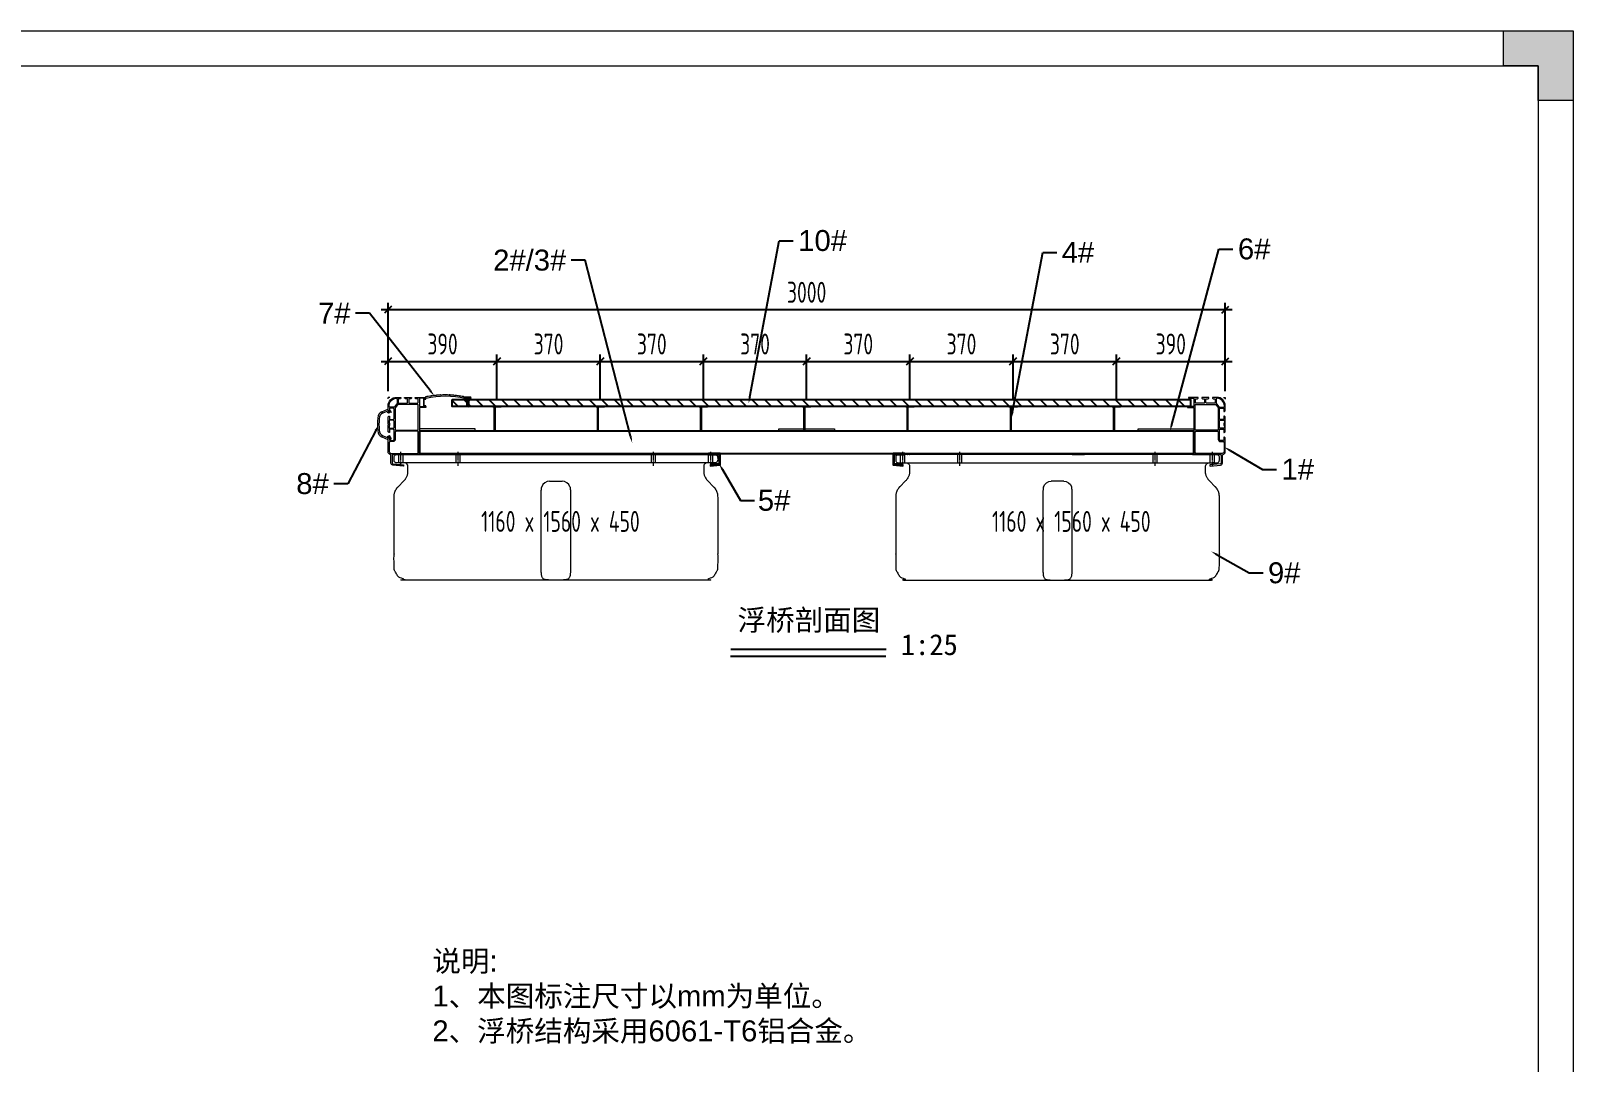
# Model space of a CAD drawing. Header units: millimetres. Extents: x 4 to 2106212, y -117026 to 198097.
# Drawn here: x 2067742 to 2078797, y 182727 to 190117 of the extents above; entities that cross this region are included whole.
import ezdxf
from ezdxf import colors
from ezdxf.entities.mleader import LeaderData, LeaderLine
from ezdxf.math import Vec2, Vec3

# ---------------------------------------------------------------- set-up
doc = ezdxf.new("R2010")
doc.units = ezdxf.units.MM
doc.linetypes.add('CENTER', pattern=[0.6, 0.375, -0.075, 0.075, -0.075])
doc.linetypes.add('HIDDEN', pattern=[9.525, 6.35, -3.175])
for name, color, linetype in [('00打印图框', 255, 'Continuous'), ('卡槽', 242, 'Continuous'), ('标注', 9, 'Continuous'), ('铝横梁', 220, 'Continuous'), ('铺板', 42, 'Continuous')]:
    doc.layers.add(name, color=color, linetype=linetype)
for name, color, linetype, lineweight in [('dim', 6, 'Continuous', 13), ('加强板', 140, 'Continuous', 18), ('图框', 7, 'Continuous', 13), ('型材', 7, 'Continuous', 15), ('文本', 3, 'Continuous', 13), ('浮箱', 160, 'Continuous', 20), ('铝龙骨', 7, 'Continuous', 9)]:
    doc.layers.add(name, color=color, linetype=linetype, lineweight=lineweight)
doc.styles.add('Arial', font='arial.ttf')
doc.styles.add('hztxt', font='ros1.shx', dxfattribs={"width": 0.8, "bigfont": 'hztxt.shx'})
doc.styles.get("Standard").update_dxf_attribs({"font": 'arial.ttf'})
doc.dimstyles.new('DIM-50-SC0.5', dxfattribs={"dimscale": 50, "dimtxt": 3, "dimasz": 1, "dimexe": 1, "dimexo": 1, "dimgap": 1, "dimtad": 1, "dimdec": 1, "dimlfac": 0.5, "dimdsep": 46, "dimtxsty": 'hztxt', "dimblk": 'OBLIQUE', "dimcen": 0, "dimdle": 1, "dimclrd": 9, "dimclre": 9, "dimclrt": 2, "dimadec": 1, "dimazin": 0, "dimtfac": 1, "dimtdec": 1, "dimtix": 1, "dimtmove": 2, "dimatfit": 3, "dimldrblk": 'OBLIQUE', "dimfxl": 15, "dimtolj": 1, "dimtzin": 0, "dimarcsym": 1})

# ---------------------------------------------------------------- blocks, each defined once
blk = doc.blocks.new('GW-TK')
at = {"layer": '图框', "linetype": 'Continuous', "lineweight": 0}
h = blk.add_hatch(color=256, dxfattribs=at)
h.dxf.hatch_style = 1
h.paths.add_polyline_path([(927593.55, 464715.01), (927593.55, 464710.01), (927598.55, 464710.01), (927598.55, 464705.01), (927603.55, 464705.01), (927603.55, 464715.01)])
at = {"layer": '图框'}
for points in [[(927183.55, 464715.01), (927603.55, 464715.01), (927603.55, 464418.01), (927183.55, 464418.01)], [(927188.55, 464710.01), (927598.55, 464710.01), (927598.55, 464423.01), (927188.55, 464423.01)]]:
    blk.add_lwpolyline(points, close=True, dxfattribs=at)
at = {"layer": '图框', "linetype": 'Continuous', "lineweight": 0}
blk.add_lwpolyline([(927598.55, 464705.01), (927598.55, 464710.01), (927593.55, 464710.01), (927593.55, 464715.01), (927603.55, 464715.01), (927603.55, 464705.01)], close=True, dxfattribs=at)
blk = doc.blocks.new('双槽主梁')
at = {"layer": '型材', "color": 3}
for p in [(153516, -51365.7), (153511, -51370.7)]:
    blk.add_line(p, (153511, -51365.7), dxfattribs=at)
for points in [[(153626, -51398.7), (153645.5, -51398.7, -0.414214), (153646, -51399.2), (153646, -51401.7, -0.414214), (153645.5, -51402.2), (153626, -51402.2, 0.414214), (153623, -51405.2), (153623, -51566.1, -0.198912), (153623, -51566.3), (153622.9, -51566.4, 0.668179), (153623, -51566.7), (153627.5, -51566.7, -0.414214), (153628, -51567.2), (153628, -51570.2, -0.414214), (153627.5, -51570.7), (153528, -51570.7, 0.414214), (153525, -51573.7), (153525, -51601.2, 0.387452), (153527.8, -51604.2), (153565.6, -51607.7, -0.409136), (153566, -51608.3), (153565.8, -51611.3, -0.419306), (153565.3, -51611.7), (153527.4, -51608.2, -0.387455), (153521, -51601.2), (153521, -51573.4, 0.34754), (153518.7, -51570.5, -0.34754), (153511, -51560.7), (153511, -51544.1, -0.198912), (153511.1, -51543.9), (153511.5, -51543.5, 0.414214), (153511.5, -51543.3), (153511.1, -51542.9, -0.414214), (153511.1, -51542.6), (153511.5, -51542.2, 0.414214), (153511.5, -51541.9), (153511.1, -51541.5, -0.198912), (153511, -51541.4), (153511, -51532.1, -0.198912), (153511.1, -51531.9), (153511.5, -51531.5, 0.414214), (153511.5, -51531.3), (153511.1, -51530.9, -0.414214), (153511.1, -51530.6), (153511.5, -51530.2, 0.414214), (153511.5, -51529.9), (153511.1, -51529.5, -0.198912), (153511, -51529.4), (153511, -51512.2, -0.414214), (153515, -51508.2), (153515.5, -51508.2, -0.414214), (153516, -51508.7), (153516, -51518.7, 0.414214), (153517, -51519.7), (153529, -51519.7, 0.414214), (153532, -51516.7), (153532, -51482.7, 0.414214), (153529, -51479.7), (153517, -51479.7, 0.414214), (153516, -51480.7), (153516, -51490.7, -0.414214), (153515.5, -51491.2), (153515, -51491.2, -0.414214), (153511, -51487.2), (153511, -51464.1, -0.198912), (153511.2, -51463.8), (153512.4, -51462.6, 0.414214), (153512.4, -51461.9), (153511.2, -51460.7, -0.198912), (153511, -51460.3), (153511, -51437.2, -0.414214), (153515, -51433.2), (153515.5, -51433.2, -0.414214), (153516, -51433.7), (153516, -51443.7, 0.414214), (153517, -51444.7), (153529, -51444.7, 0.414214), (153532, -51441.7), (153532, -51407.7, 0.414214), (153529, -51404.7), (153517, -51404.7, 0.414214), (153516, -51405.7), (153516, -51415.7, -0.414214), (153515.5, -51416.2), (153515, -51416.2, -0.414214), (153511, -51412.2), (153511, -51395.7, -0.414214), (153541, -51365.7), (153550.2, -51365.7, -0.198912), (153550.4, -51365.8), (153550.7, -51366.2, 0.414214), (153551, -51366.2), (153551.4, -51365.8, -0.414214), (153551.7, -51365.8), (153552.1, -51366.2, 0.414214), (153552.4, -51366.2), (153552.7, -51365.8, -0.198912), (153552.9, -51365.7), (153556.5, -51365.7, -0.414214), (153557, -51366.2), (153557, -51367.8, -0.198912), (153556.8, -51368.5), (153554.8, -51370.4, -0.198912), (153554.1, -51370.7), (153548, -51370.7, 0.414214), (153547, -51371.7), (153547, -51383.7, 0.414214), (153550, -51386.7), (153577, -51386.7, 0.414214), (153580, -51383.7), (153580, -51371.7, 0.414214), (153579, -51370.7), (153573, -51370.7, -0.198912), (153572.3, -51370.4), (153570.3, -51368.5, -0.198912), (153570, -51367.8), (153570, -51366.2, -0.414214), (153570.5, -51365.7), (153574.2, -51365.7, -0.198912), (153574.4, -51365.8), (153574.7, -51366.2, 0.414214), (153575, -51366.2), (153575.4, -51365.8, -0.414214), (153575.7, -51365.8), (153576.1, -51366.2, 0.414214), (153576.4, -51366.2), (153576.7, -51365.8, -0.198912), (153576.9, -51365.7), (153588.2, -51365.7, -0.198912), (153588.4, -51365.8), (153588.7, -51366.2, 0.414214), (153589, -51366.2), (153589.4, -51365.8, -0.414214), (153589.7, -51365.8), (153590.1, -51366.2, 0.414214), (153590.4, -51366.2), (153590.7, -51365.8, -0.198912), (153590.9, -51365.7), (153594.5, -51365.7, -0.414214), (153595, -51366.2), (153595, -51367.8, -0.198912), (153594.8, -51368.5), (153592.8, -51370.4, -0.198912), (153592.1, -51370.7), (153586, -51370.7, 0.414214), (153585, -51371.7), (153585, -51383.7, 0.414214), (153588, -51386.7), (153615, -51386.7, 0.414214), (153618, -51383.7), (153618, -51371.7, 0.414214), (153617, -51370.7), (153611, -51370.7, -0.198912), (153610.3, -51370.4), (153608.3, -51368.5, -0.198912), (153608, -51367.8), (153608, -51366.2, -0.414214), (153608.5, -51365.7), (153612.2, -51365.7, -0.198912), (153612.4, -51365.8), (153612.7, -51366.2, 0.414214), (153613, -51366.2), (153613.4, -51365.8, -0.414214), (153613.7, -51365.8), (153614.1, -51366.2, 0.414214), (153614.4, -51366.2), (153614.7, -51365.8, -0.198912), (153614.9, -51365.7), (153640.5, -51365.7, -0.414214), (153643, -51368.2, -0.414214), (153642.5, -51368.7), (153626, -51368.7, 0.414214), (153623, -51371.7), (153623, -51395.7, 0.414214)], [(153539.9, -51368.9, -0.426474), (153542.9, -51371.8), (153542.9, -51387.6, -0.166475), (153542.3, -51389.4), (153534.1, -51400, -0.231758), (153531.8, -51401.1), (153517, -51401.1, -0.414214), (153514.1, -51398.2), (153514.1, -51395.7, -0.402058)], [(153618.8, -51480.6), (153618.8, -51393.9, 0.414214), (153615.8, -51390.9), (153546.6, -51390.9, 0.231758), (153544.3, -51392.1), (153536.9, -51401.6, 0.166475), (153536.2, -51403.5), (153536.2, -51480.6, 0.414214), (153539.2, -51483.6), (153615.8, -51483.6, 0.414214)], [(153515.7, -51466.7), (153514.7, -51466.7, 0.414214), (153514.2, -51467.2), (153514.2, -51473.5, 0.414214), (153517.2, -51476.5), (153529, -51476.5, 0.414214), (153532, -51473.5), (153532, -51450.9, 0.414214), (153529, -51447.9), (153517.2, -51447.9, 0.414214), (153514.2, -51450.9), (153514.2, -51457.2, 0.414214), (153514.7, -51457.7), (153515.7, -51457.7, -0.414214), (153516.2, -51458.2), (153516.2, -51466.2, -0.414214)], [(153539.2, -51487.3, 0.414214), (153536.2, -51490.3), (153536.2, -51516.9, -0.414214), (153529.2, -51523.9), (153518.2, -51523.9, 0.414214), (153515.2, -51526.9), (153515.2, -51560, 0.414214), (153521.7, -51566.5), (153615.8, -51566.5, 0.414214), (153618.8, -51563.5), (153618.8, -51490.3, 0.414214), (153615.8, -51487.3)]]:
    blk.add_lwpolyline(points, format="xyb", close=True, dxfattribs=at)
blk = doc.blocks.new('A$C798375EF')
at = {"layer": '图框'}
for p, q in [((0, 44.6), (0, 44.6)), ((1.1, 45.7), (13.4, 45.7)), ((1.1, 43.6), (13.4, 43.6)), ((3.2, 40.8), (3.2, 43.6)), ((3.7, 40.9), (24.4, 40.9)), ((3.7, 40.3), (24.4, 40.3)), ((21.8, 38.2), (6.3, 34.9)), ((6.3, 34.9), (8.6, 34.5)), ((21.8, 31.7), (6.3, 28.4)), ((6.3, 28.4), (8.6, 27.9)), ((21.8, 26.5), (6.3, 23.2)), ((6.3, 23.2), (8.6, 22.7)), ((21.8, 19.9), (6.3, 16.7)), ((6.3, 16.7), (8.6, 16.2)), ((8.6, 40.3), (8.6, 38.7)), ((8.6, 34.5), (8.6, 32.2)), ((8.6, 27.9), (8.6, 24.9)), ((8.6, 22.7), (8.6, 19.7)), ((8.6, 16.2), (8.6, 13.1)), ((8.6, 15.2), (8.6, 12.1)), ((8.6, 13.7), (8.6, 5.2)), ((8.6, 13.7), (8.6, 10.7)), ((8.6, 5.2), (15.7, 13.2)), ((8.6, 9.7), (8.6, 6.7)), ((14, 0), (8.6, 5.2)), ((16.2, 40.3), (11.5, 39.3)), ((17.2, 34), (11.5, 32.8)), ((17.2, 28.8), (11.5, 27.6)), ((17.2, 22.3), (11.5, 21)), ((17.2, 15.7), (11.5, 14.5)), ((13.4, 45.7), (13.4, 41.5)), ((13.4, 41.5), (14.6, 41.5)), ((14, 0), (19.4, 5.2)), ((14.6, 45.7), (14.6, 41.5)), ((14.6, 45.7), (27, 45.7)), ((14.6, 43.6), (27, 43.6)), ((15.3, 1.5), (17.5, 12)), ((19.4, 38.7), (19.4, 40.3)), ((19.4, 38.7), (21.8, 38.2)), ((19.4, 32.2), (19.4, 34.5)), ((19.4, 32.2), (21.8, 31.7)), ((19.4, 27), (19.4, 29.3)), ((19.4, 27), (21.8, 26.5)), ((19.4, 20.4), (19.4, 22.7)), ((19.4, 20.4), (21.8, 19.9)), ((19.4, 14), (19.4, 16.3)), ((19.4, 14), (19.4, 16.3)), ((19.4, 5.2), (19.4, 14.9)), ((19.4, 6.9), (19.4, 9.2)), ((24.8, 40.8), (24.8, 43.6)), ((28.1, 44.6), (28.1, 44.6))]:
    blk.add_line(p, q, dxfattribs=at)
for centre, radius, start, end in [((1.1, 44.6), 1.08, 90, 180), ((1.1, 44.6), 1.08, 180, 270), ((3.7, 40.8), 0.432, 180, 270), ((16.4, 12.3), 1.16, 346.93348, 129.61111), ((24.4, 40.8), 0.432, 270, 0), ((27, 44.6), 1.08, 0, 90), ((27, 44.6), 1.08, 270, 0)]:
    blk.add_arc(centre, radius, start, end, dxfattribs=at)
blk = doc.blocks.new('1560x1160x450C')
at = {"layer": '浮箱', "color": 252, "linetype": 'HIDDEN', "ltscale": 9.144}
for p, q in [((17.6, 420), (17.6, 450)), ((32.6, 420), (32.6, 450)), ((222.6, 420), (222.6, 450)), ((237.6, 420), (237.6, 450)), ((922.6, 420), (922.6, 450)), ((937.6, 420), (937.6, 450)), ((1127.6, 420), (1127.6, 450)), ((1142.6, 420), (1142.6, 450))]:
    blk.add_line(p, q, dxfattribs=at)
at = {"layer": '浮箱', "color": 252, "linetype": 'CENTER', "ltscale": 6.096}
for p, q in [((25.1, 410), (25.1, 460)), ((230.1, 410), (230.1, 460)), ((930.1, 410), (930.1, 460)), ((1135.1, 410), (1135.1, 460))]:
    blk.add_line(p, q, dxfattribs=at)
at = {"layer": '浮箱', "color": 252, "linetype": 'Continuous'}
for p, q in [((14.8, 334.6), (35.5, 355.4)), ((557.8, 354.4), (602.4, 354.4)), ((1124.8, 355.4), (1145.5, 334.6)), ((527.4, 50), (527.4, 299.3)), ((632.8, 299.3), (632.8, 50)), ((0, 95.5), (0.1, 95.5)), ((0.1, 92.4), (0, 92.4)), ((0, 87.9), (0.1, 87.9)), ((602.4, 0.5), (557.8, 0.5))]:
    blk.add_line(p, q, dxfattribs=at)
blk.add_lwpolyline([(50.1, 390.7), (50.1, 408, 0.414214), (38.1, 420)], format="xyb", dxfattribs=at)
for centre, start, end in [((557.8, 324.4), 90, 160.019), ((602.4, 324.4), 19.981, 90)]:
    blk.add_arc(centre, 30, start, end, dxfattribs=at)
for points, weights, knots in [([(1122.1, 420), (580.1, 420), (38.1, 420), (24.1, 420), (10.1, 420), (0.1, 420), (0.1, 430), (0.1, 435), (0.1, 440), (0.1, 450), (10.1, 450), (30.1, 450), (50.1, 450), (580.1, 450), (1110.1, 450), (1130.1, 450), (1150.1, 450), (1160.1, 450), (1160.1, 440), (1160.1, 435), (1160.1, 430), (1160.1, 420), (1150.1, 420), (1136.1, 420), (1122.1, 420), (1110.1, 420), (1110.1, 408), (1110.1, 399.4), (1110.1, 390.7)], [1, 1, 1, 1, 1, 0.707106781187, 1, 1, 1, 0.707106781187, 1, 1, 1, 1, 1, 1, 1, 0.707106781187, 1, 1, 1, 0.707106781187, 1, 1, 1, 0.707106781187, 1, 1, 1], [0, 0, 0, 1, 1, 2, 2, 3.570796, 3.570796, 4.570796, 4.570796, 6.141593, 6.141593, 7.141593, 7.141593, 8.141593, 8.141593, 9.141593, 9.141593, 10.712389, 10.712389, 11.712389, 11.712389, 13.283185, 13.283185, 14.283185, 14.283185, 15.853982, 15.853982, 16.853982, 16.853982, 16.853982]), ([(1145.5, 334.6), (1160.1, 320), (1160.1, 299.3), (1160.1, 174.6), (1160.1, 50), (1160.1, 0), (1110.1, 0), (580.1, 0), (50.1, 0), (0.1, 0), (0.1, 50), (0.1, 174.6), (0.1, 299.3), (0.1, 320), (14.8, 334.6)], [1, 0.923879532511, 1, 1, 1, 0.707106781187, 1, 1, 1, 0.707106781187, 1, 1, 1, 0.923879532511, 1], [0, 0, 0, 0.785398, 0.785398, 1.785398, 1.785398, 3.356194, 3.356194, 4.356194, 4.356194, 5.926991, 5.926991, 6.926991, 6.926991, 7.712389, 7.712389, 7.712389])]:
    blk.add_rational_spline(points, weights, degree=2, knots=knots, dxfattribs=at)
for points, knots in [([(35.5, 355.4), (36.2, 356.1), (37.7, 357.7), (39.8, 360.2), (42.8, 364.4), (45.7, 369.5), (48, 376), (49.1, 380.3), (49.7, 384.1), (50.1, 387.4), (50.1, 389.6), (50.1, 390.7)], [0, 0, 0, 0, 0.111111, 0.215175, 0.312349, 0.577796, 0.694932, 0.801882, 0.869831, 0.935528, 1, 1, 1, 1]), ([(1110.1, 390.7), (1110.1, 389.9), (1110.2, 388.2), (1110.3, 385.8), (1110.6, 383.3), (1111.2, 380.1), (1112.3, 376), (1114.6, 369.5), (1117.8, 363.9), (1121.5, 358.8), (1123.6, 356.5), (1124.8, 355.4)], [0, 0, 0, 0, 0.048299, 0.097136, 0.146958, 0.198184, 0.305132, 0.422267, 0.687709, 0.836011, 1, 1, 1, 1]), ([(528.2, 324.9), (528.3, 325.8), (528.4, 327.6), (528.7, 330.1), (529.1, 332.4), (529.5, 333.9), (529.6, 334.6)], [0, 0, 0, 0, 0.259247, 0.499984, 0.755295, 1, 1, 1, 1]), ([(630.6, 334.6), (630.8, 333.9), (631.1, 332.4), (631.5, 330.1), (631.8, 327.6), (631.9, 325.8), (632, 324.9)], [0, 0, 0, 0, 0.244698, 0.500016, 0.740745, 1, 1, 1, 1]), ([(527.4, 299.3), (527.4, 300.4), (527.4, 302.6), (527.5, 305.9), (527.5, 309.2), (527.6, 312.4), (527.7, 315.6), (527.9, 318.8), (528, 321.9), (528.2, 323.9), (528.2, 324.9)], [0, 0, 0, 0, 0.122219, 0.245218, 0.369005, 0.493587, 0.61897, 0.745163, 0.87217, 1, 1, 1, 1]), ([(632, 324.9), (632.1, 323.9), (632.2, 321.9), (632.4, 318.8), (632.5, 315.6), (632.6, 312.4), (632.7, 309.2), (632.8, 305.9), (632.8, 302.6), (632.8, 300.4), (632.8, 299.3)], [0, 0, 0, 0, 0.12783, 0.254837, 0.38103, 0.506413, 0.630995, 0.754782, 0.877781, 1, 1, 1, 1]), ([(43, 0.5), (43, 0.5), (43, 0.5), (42.8, 0.5), (42.5, 0.6), (42.2, 0.6), (42.2, 0.6), (42.1, 0.6)], [0, 0, 0, 0, 0.054271, 0.054271, 0.93831, 0.93831, 1, 1, 1, 1]), ([(528.2, 24.4), (528.2, 25.4), (528, 27.4), (527.9, 30.5), (527.7, 33.7), (527.6, 36.9), (527.5, 40.1), (527.5, 43.4), (527.4, 46.7), (527.4, 48.9), (527.4, 50)], [0, 0, 0, 0, 0.12783, 0.254837, 0.38103, 0.506413, 0.630995, 0.754782, 0.877781, 1, 1, 1, 1]), ([(557.8, 0.5), (557.2, 0.5), (556, 0.5), (554.2, 0.6), (552.4, 0.6), (550, 0.7), (547.2, 1), (543.1, 1.5), (538.7, 2.7), (534.8, 5.1), (531.9, 8.5), (530, 12.8), (528.8, 18.1), (528.4, 22.2), (528.2, 24.4)], [0, 0, 0, 0, 0.031209, 0.062393, 0.093792, 0.12564, 0.187504, 0.251378, 0.371495, 0.500802, 0.620125, 0.750264, 0.867177, 1, 1, 1, 1]), ([(632, 24.4), (631.9, 23.5), (631.8, 21.7), (631.5, 19.2), (631.1, 17), (630.7, 15), (629.9, 12), (628.4, 8.5), (625.5, 5.1), (621.5, 2.7), (617.1, 1.5), (613.1, 1), (609.7, 0.7), (606.1, 0.5), (603.6, 0.5), (602.4, 0.5)], [0, 0, 0, 0, 0.055187, 0.107762, 0.157763, 0.205231, 0.250218, 0.380384, 0.499766, 0.628925, 0.748948, 0.812136, 0.874399, 0.938073, 1, 1, 1, 1]), ([(632.8, 50), (632.8, 48.9), (632.8, 46.7), (632.8, 43.4), (632.7, 40.1), (632.6, 36.9), (632.5, 33.7), (632.4, 30.5), (632.2, 27.4), (632.1, 25.4), (632, 24.4)], [0, 0, 0, 0, 0.122219, 0.245218, 0.369005, 0.493587, 0.61897, 0.745163, 0.87217, 1, 1, 1, 1])]:
    blk.add_open_spline(points, degree=3, knots=knots, dxfattribs=at)
blk.add_open_spline([(39.6, 1.1), (38.4, 1.4), (37, 1.7), (35.6, 2.1)], degree=3, dxfattribs=at)
blk = doc.blocks.new('*U3286')
at = {"layer": '铝龙骨', "color": 7}
blk.add_lwpolyline([(-15, -43, 0.414214), (-14, -44, -0.414214), (-15, -43), (-15, -42.5, -0.414214), (-14, -41.5), (-12, -41.5, 0.414214), (-10, -39.5), (-10, 39.5, 0.414214), (-12, 41.5), (-14, 41.5, -0.414214), (-15, 42.5), (-15, 43, -0.414214), (-14, 44), (14, 44, -0.414214), (15, 43), (15, 42.5, -0.414214), (14, 41.5), (-5, 41.5, 0.414214), (-7, 39.5), (-7, -39.5, 0.414214), (-5, -41.5), (14, -41.5, -0.414214), (15, -42.5), (15, -43, -0.414214), (14, -44), (-14, -44)], format="xyb", dxfattribs=at)
blk = doc.blocks.new('*U3287')
at = {"color": 0, "linetype": 'ByBlock', "lineweight": -2, "transparency": 16777216}
for p in [(0, 0), (370, 0), (740, 0), (1110, 0), (1480, 0), (1850, 0), (2220, 0)]:
    blk.add_blockref('*U3286', p, dxfattribs=at)
blk = doc.blocks.new('塑料护舷')
at = {"color": 30}
for p, q in [((89837.2, -18390.7), (89858.5, -18381.6)), ((89842.1, -18394.1), (89855.6, -18388.3)), ((89858.5, -18381.6), (89859.5, -18386.6)), ((89859.5, -18386.6), (89859.5, -18387.4)), ((89865, -18387.4), (89865, -18385.6)), ((89837.2, -18480.5), (89858.5, -18489.6)), ((89842.1, -18477.1), (89855.6, -18482.9)), ((89859.5, -18485.6), (89858.5, -18489.6)), ((89859.5, -18483.9), (89859.5, -18485.6)), ((89865, -18489.1), (89865, -18483.9)), ((89865, -18484), (89865, -18484.1)), ((89869, -18483.9), (89869, -18489.1))]:
    blk.add_line(p, q, dxfattribs=at)
for centre, radius, start, end in [((89847, -18413.7), 25, 113.1162, 177.4766), ((89851.9, -18417.1), 25, 113.1162, 177.8421), ((89862.3, -18387.4), 6.75, 187.9971, 328.944), ((89862.3, -18387.4), 2.75, 180, 0), ((89861.3, -18395.2), 10.4, 13.3937, 68.6166), ((89867.6, -18395.3), 4.49, 33.0751, 83.632), ((90344, -18435.6), 522.4, 177.4766, 182.5234), ((89847, -18457.5), 25, 182.5234, 246.8838), ((90344, -18435.6), 517.4, 177.8421, 182.1579), ((89851.9, -18454.1), 25, 182.1579, 246.8838), ((89862.3, -18483.9), 6.75, 0.0102, 172.0029), ((89862.3, -18483.9), 2.75, 0.0104, 180), ((89867, -18489.1), 2, 180, 0)]:
    blk.add_arc(centre, radius, start, end, dxfattribs=at)
blk = doc.blocks.new('wererwer')
at = {"layer": '铺板'}
h = blk.add_hatch(dxfattribs=at)
h.set_pattern_fill('ANSI31', color=256, scale=10, angle=90, style=0)
h.set_pattern_definition([(135, (-332658.182, 192997.79), (-22.4506403, -22.4506403), [])])
h.paths.add_polyline_path([(-1270.5, 153), (1375.3, 153), (1375.3, 128), (-1270.5, 128)])
at = {"color": 3}
for p, q in [((-1493.7, 161), (-1500, 161)), ((1493.7, 161), (1500, 161)), ((1500, 161), (1500, 154.5))]:
    blk.add_line(p, q, dxfattribs=at)
at = {"layer": '加强板'}
for points in [[(-1188, 48), (-1388, 48), (-1388, 40), (-1188, 40)], [(-100, 48), (100, 48), (100, 40), (-100, 40)], [(1188, 48), (1388, 48), (1388, 40), (1188, 40)]]:
    blk.add_lwpolyline(points, close=True, dxfattribs=at)
at = {"layer": '卡槽', "color": 22}
for points in [[(-315.8, -77.5), (-344.2, -80, 0.409424), (-345.1, -81), (-344.9, -83.6, 0.419306), (-344.3, -84), (-310.9, -81.1, 0.387455), (-310, -80.1), (-310, -41, 0.414214), (-311, -40), (-351, -40, 0.414214), (-352, -41), (-352, -43, 0.414214), (-351, -44), (-316, -44, -0.414214), (-314, -46), (-314, -75.5, -0.389081)], [(314, -75.5), (314, -46, -0.414214), (316, -44), (351, -44, 0.414214), (352, -43), (352, -41, 0.414214), (351, -40), (311, -40, 0.414214), (310, -41), (310, -80.1, 0.387455), (310.9, -81.1), (344.4, -84, 0.419306), (345, -83.6), (345.1, -81, 0.409424), (344.2, -80), (315.9, -77.5, -0.389081)]]:
    blk.add_lwpolyline(points, format="xyb", close=True, dxfattribs=at)
at = {"layer": '型材', "color": 7}
blk.add_lwpolyline([(-1261.8, 168.8, 0.414214), (-1262.4, 168.8), (-1263.2, 168.1, -0.414214), (-1263.8, 168.2), (-1264.5, 169, 0.414214), (-1265, 169.1), (-1265.9, 168.4, -0.196826), (-1266.2, 168.3, 0.008014), (-1276.8, 169, -0.196826), (-1277.1, 169.2), (-1277.8, 170, 0.414214), (-1278.4, 170), (-1279.2, 169.3, -0.414214), (-1279.7, 169.3), (-1280.5, 170.1, 0.414214), (-1281, 170.1), (-1281.8, 169.4, -0.196826), (-1282.1, 169.3, 0.008014), (-1292.8, 169.6, -0.196826), (-1293.1, 169.7), (-1293.8, 170.4, 0.414214), (-1294.4, 170.4), (-1295.2, 169.7, -0.414214), (-1295.7, 169.7), (-1296.5, 170.4, 0.414214), (-1297.1, 170.4), (-1297.8, 169.7, -0.196826), (-1298.1, 169.6, 0.008014), (-1308.8, 169.3, -0.196826), (-1309.1, 169.4), (-1309.9, 170.1, 0.414214), (-1310.4, 170.1), (-1311.2, 169.3, -0.414214), (-1311.7, 169.3), (-1312.5, 170, 0.414214), (-1313.1, 170), (-1313.8, 169.2, -0.196826), (-1314.1, 169, 0.008014), (-1324.7, 168.3, -0.196826), (-1325, 168.4), (-1325.9, 169.1, 0.414214), (-1326.4, 169), (-1327.1, 168.2, -0.414214), (-1327.7, 168.1), (-1328.5, 168.8, 0.414214), (-1329.1, 168.8), (-1329.8, 167.9, -0.196826), (-1330.1, 167.8, 0.008014), (-1340.6, 166.5, -0.196826), (-1340.9, 166.6), (-1341.8, 167.2, 0.414214), (-1342.4, 167.1), (-1343, 166.3, -0.414214), (-1343.6, 166.2), (-1344.4, 166.8, 0.414214), (-1345, 166.7), (-1345.7, 165.9, -0.196826), (-1345.9, 165.7, 0.008014), (-1356.4, 163.9, -0.196826), (-1356.7, 164), (-1357.6, 164.6, 0.414214), (-1358.2, 164.5), (-1358.8, 163.6, -0.414214), (-1359.3, 163.5), (-1360.2, 164.1, 0.414214), (-1360.8, 164), (-1361.4, 163.1, -0.196826), (-1361.7, 162.9, 0.004523), (-1367.6, 161.7, 0.351545), (-1367.9, 161.2), (-1367.9, 158.6, -0.414214), (-1368.4, 158.1), (-1372.4, 158.1, 0.414214), (-1372.9, 157.6), (-1372.9, 129.6, 0.414214), (-1371.9, 128.6), (-1365.4, 128.6, 0.414214), (-1364.9, 129.1), (-1364.9, 130.1, 0.414214), (-1365.4, 130.6), (-1370.4, 130.6, -0.414214), (-1370.9, 131.1), (-1370.9, 154.6, -0.414214), (-1370.4, 155.1), (-1365.4, 155.1, 0.414214), (-1364.9, 155.6), (-1364.9, 158, -0.353471), (-1364.5, 158.5, -0.107913), (-1224.2, 158.1), (-1203.4, 158.1, 0.414214), (-1202.9, 158.6), (-1202.9, 158.8, 0.267949), (-1203.2, 159.2), (-1207, 161.4, 0.131652), (-1207.5, 161.6), (-1211.6, 161.6, 0.198912), (-1211.9, 161.4), (-1212.7, 160.7, -0.414214), (-1213.2, 160.7), (-1214, 161.4, 0.414214), (-1214.6, 161.4), (-1215.3, 160.7, -0.414214), (-1215.9, 160.7), (-1216.7, 161.4, 0.198912), (-1216.9, 161.6), (-1222.9, 161.6, 0.004824), (-1229.2, 162.9, -0.196826), (-1229.5, 163.1), (-1230.1, 164, 0.414214), (-1230.6, 164.1), (-1231.5, 163.5, -0.414214), (-1232.1, 163.6), (-1232.7, 164.5, 0.414214), (-1233.3, 164.6), (-1234.2, 164, -0.196826), (-1234.5, 163.9, 0.008014), (-1245, 165.7, -0.196826), (-1245.2, 165.9), (-1245.9, 166.7, 0.414214), (-1246.4, 166.8), (-1247.3, 166.2, -0.414214), (-1247.9, 166.3), (-1248.5, 167.1, 0.414214), (-1249.1, 167.2), (-1250, 166.6, -0.196826), (-1250.3, 166.5, 0.008014), (-1260.8, 167.8, -0.196826), (-1261.1, 167.9)], format="xyb", close=True, dxfattribs=at)
at = {"layer": '铝横梁'}
blk.add_lwpolyline([(-1388, -40), (1388, -40), (1388, 40), (-1388, 40)], close=True, dxfattribs=at)
at = {"layer": '铺板'}
blk.add_lwpolyline([(-1270.5, 153), (1375.3, 153), (1375.3, 128), (-1270.5, 128)], close=True, dxfattribs=at)
for name, p in [('双槽主梁', (-155011, 51526.7)), ('*U3287', (-1110, 84))]:
    blk.add_blockref(name, p)
at = {"xscale": -1}
blk.add_blockref('双槽主梁', (155011.1, 51526.7), dxfattribs=at)
at = {"layer": 'dim'}
blk.add_blockref('塑料护舷', (-91359.4, 18499.9, 0), dxfattribs=at)
at = {"layer": '图框', "xscale": 0.7999999999883585, "yscale": 0.7999999999883585, "zscale": 0.7999999999883585}
blk.add_blockref('A$C798375EF', (-1225.6, 126.7), dxfattribs=at)
at = {"layer": '浮箱'}
blk.add_blockref('1560x1160x450C', (-1479.1, -494), dxfattribs=at)
at = {"layer": '浮箱', "xscale": -1}
blk.add_blockref('1560x1160x450C', (1479.2, -494), dxfattribs=at)
blk = doc.blocks.new('_Oblique')
at = {"color": 0, "linetype": 'ByBlock', "lineweight": -2}
blk.add_line((-0.5, -0.5), (0.5, 0.5), dxfattribs=at)
blk = doc.blocks.new('*D3129')
at = {"layer": 'Defpoints', "color": 0, "transparency": 16777216}
for p in [(2071083, 187748), (2070303, 187590, 0), (2071083, 187425, 0)]:
    blk.add_point(p, dxfattribs=at)
at = {"layer": '标注', "color": 9, "lineweight": -2, "transparency": 16777216}
for p, q in [((2070253, 187748), (2071133, 187748)), ((2070303, 187640), (2070303, 187798)), ((2071083, 187475), (2071083, 187798))]:
    blk.add_line(p, q, dxfattribs=at)
at = {"layer": '标注', "color": 9, "lineweight": -2, "transparency": 16777216, "xscale": 50, "yscale": 50, "zscale": 50, "rotation": 180}
blk.add_blockref('_Oblique', (2070303, 187748), dxfattribs=at)
at = {"layer": '标注', "color": 9, "lineweight": -2, "transparency": 16777216, "xscale": 50, "yscale": 50, "zscale": 50}
blk.add_blockref('_Oblique', (2071083, 187748), dxfattribs=at)
at = {"layer": '标注', "color": 2, "transparency": 16777216, "insert": (2070693, 187873), "char_height": 150, "attachment_point": 5, "style": 'hztxt'}
blk.add_mtext('\\A1;390', dxfattribs=at)
blk = doc.blocks.new('*D3130')
at = {"layer": 'Defpoints', "color": 0, "transparency": 16777216}
for p in [(2071823, 187748), (2071083, 187425, 0), (2071823, 187425, 0)]:
    blk.add_point(p, dxfattribs=at)
at = {"layer": '标注', "color": 9, "lineweight": -2, "transparency": 16777216}
for p, q in [((2071033, 187748), (2071873, 187748)), ((2071083, 187475), (2071083, 187798)), ((2071823, 187475), (2071823, 187798))]:
    blk.add_line(p, q, dxfattribs=at)
at = {"layer": '标注', "color": 9, "lineweight": -2, "transparency": 16777216, "xscale": 50, "yscale": 50, "zscale": 50, "rotation": 180}
blk.add_blockref('_Oblique', (2071083, 187748), dxfattribs=at)
at = {"layer": '标注', "color": 9, "lineweight": -2, "transparency": 16777216, "xscale": 50, "yscale": 50, "zscale": 50}
blk.add_blockref('_Oblique', (2071823, 187748), dxfattribs=at)
at = {"layer": '标注', "color": 2, "transparency": 16777216, "insert": (2071453, 187873), "char_height": 150, "attachment_point": 5, "style": 'hztxt'}
blk.add_mtext('\\A1;370', dxfattribs=at)
blk = doc.blocks.new('*D3131')
at = {"layer": 'Defpoints', "color": 0, "transparency": 16777216}
for p in [(2076303, 187748), (2076303, 187662, 0), (2075523, 187425, 0)]:
    blk.add_point(p, dxfattribs=at)
at = {"layer": '标注', "color": 9, "lineweight": -2, "transparency": 16777216}
for p, q in [((2075473, 187748), (2076353, 187748)), ((2075523, 187475), (2075523, 187798)), ((2076303, 187712), (2076303, 187798))]:
    blk.add_line(p, q, dxfattribs=at)
at = {"layer": '标注', "color": 9, "lineweight": -2, "transparency": 16777216, "xscale": 50, "yscale": 50, "zscale": 50, "rotation": 180}
blk.add_blockref('_Oblique', (2075523, 187748), dxfattribs=at)
at = {"layer": '标注', "color": 9, "lineweight": -2, "transparency": 16777216, "xscale": 50, "yscale": 50, "zscale": 50}
blk.add_blockref('_Oblique', (2076303, 187748), dxfattribs=at)
at = {"layer": '标注', "color": 2, "transparency": 16777216, "insert": (2075913, 187873), "char_height": 150, "attachment_point": 5, "style": 'hztxt'}
blk.add_mtext('\\A1;390', dxfattribs=at)
blk = doc.blocks.new('*D3132')
at = {"layer": 'Defpoints', "color": 0, "transparency": 16777216}
for p in [(2070303, 188119), (2070303, 187486, 0), (2076303, 187486, 0)]:
    blk.add_point(p, dxfattribs=at)
at = {"layer": '标注', "color": 9, "lineweight": -2, "transparency": 16777216}
for p, q in [((2070303, 187536), (2070303, 188169)), ((2076303, 187536), (2076303, 188169)), ((2076353, 188119), (2070253, 188119))]:
    blk.add_line(p, q, dxfattribs=at)
at = {"layer": '标注', "color": 9, "lineweight": -2, "transparency": 16777216, "xscale": 50, "yscale": 50, "zscale": 50, "rotation": 180}
blk.add_blockref('_Oblique', (2070303, 188119), dxfattribs=at)
at = {"layer": '标注', "color": 9, "lineweight": -2, "transparency": 16777216, "xscale": 50, "yscale": 50, "zscale": 50}
blk.add_blockref('_Oblique', (2076303, 188119), dxfattribs=at)
at = {"layer": '标注', "color": 2, "transparency": 16777216, "insert": (2073303, 188244), "char_height": 150, "attachment_point": 5, "style": 'hztxt'}
blk.add_mtext('\\A1;3000', dxfattribs=at)
blk = doc.blocks.new('*D3133')
at = {"layer": 'Defpoints', "color": 0, "transparency": 16777216}
for p in [(2072563, 187748), (2071823, 187425, 0), (2072563, 187425, 0)]:
    blk.add_point(p, dxfattribs=at)
at = {"layer": '标注', "color": 9, "lineweight": -2, "transparency": 16777216}
for p, q in [((2071773, 187748), (2072613, 187748)), ((2071823, 187475), (2071823, 187798)), ((2072563, 187475), (2072563, 187798))]:
    blk.add_line(p, q, dxfattribs=at)
at = {"layer": '标注', "color": 9, "lineweight": -2, "transparency": 16777216, "xscale": 50, "yscale": 50, "zscale": 50, "rotation": 180}
blk.add_blockref('_Oblique', (2071823, 187748), dxfattribs=at)
at = {"layer": '标注', "color": 9, "lineweight": -2, "transparency": 16777216, "xscale": 50, "yscale": 50, "zscale": 50}
blk.add_blockref('_Oblique', (2072563, 187748), dxfattribs=at)
at = {"layer": '标注', "color": 2, "transparency": 16777216, "insert": (2072193, 187873), "char_height": 150, "attachment_point": 5, "style": 'hztxt'}
blk.add_mtext('\\A1;370', dxfattribs=at)
blk = doc.blocks.new('*D3134')
at = {"layer": 'Defpoints', "color": 0, "transparency": 16777216}
for p in [(2073303, 187748), (2072563, 187425, 0), (2073303, 187425, 0)]:
    blk.add_point(p, dxfattribs=at)
at = {"layer": '标注', "color": 9, "lineweight": -2, "transparency": 16777216}
for p, q in [((2072513, 187748), (2073353, 187748)), ((2072563, 187475), (2072563, 187798)), ((2073303, 187475), (2073303, 187798))]:
    blk.add_line(p, q, dxfattribs=at)
at = {"layer": '标注', "color": 9, "lineweight": -2, "transparency": 16777216, "xscale": 50, "yscale": 50, "zscale": 50, "rotation": 180}
blk.add_blockref('_Oblique', (2072563, 187748), dxfattribs=at)
at = {"layer": '标注', "color": 9, "lineweight": -2, "transparency": 16777216, "xscale": 50, "yscale": 50, "zscale": 50}
blk.add_blockref('_Oblique', (2073303, 187748), dxfattribs=at)
at = {"layer": '标注', "color": 2, "transparency": 16777216, "insert": (2072933, 187873), "char_height": 150, "attachment_point": 5, "style": 'hztxt'}
blk.add_mtext('\\A1;370', dxfattribs=at)
blk = doc.blocks.new('*D3135')
at = {"layer": 'Defpoints', "color": 0, "transparency": 16777216}
for p in [(2074043, 187748), (2073303, 187425, 0), (2074043, 187425, 0)]:
    blk.add_point(p, dxfattribs=at)
at = {"layer": '标注', "color": 9, "lineweight": -2, "transparency": 16777216}
for p, q in [((2073253, 187748), (2074093, 187748)), ((2073303, 187475), (2073303, 187798)), ((2074043, 187475), (2074043, 187798))]:
    blk.add_line(p, q, dxfattribs=at)
at = {"layer": '标注', "color": 9, "lineweight": -2, "transparency": 16777216, "xscale": 50, "yscale": 50, "zscale": 50, "rotation": 180}
blk.add_blockref('_Oblique', (2073303, 187748), dxfattribs=at)
at = {"layer": '标注', "color": 9, "lineweight": -2, "transparency": 16777216, "xscale": 50, "yscale": 50, "zscale": 50}
blk.add_blockref('_Oblique', (2074043, 187748), dxfattribs=at)
at = {"layer": '标注', "color": 2, "transparency": 16777216, "insert": (2073673, 187873), "char_height": 150, "attachment_point": 5, "style": 'hztxt'}
blk.add_mtext('\\A1;370', dxfattribs=at)
blk = doc.blocks.new('*D3136')
at = {"layer": 'Defpoints', "color": 0, "transparency": 16777216}
for p in [(2074783, 187748), (2074043, 187425, 0), (2074783, 187425, 0)]:
    blk.add_point(p, dxfattribs=at)
at = {"layer": '标注', "color": 9, "lineweight": -2, "transparency": 16777216}
for p, q in [((2073993, 187748), (2074833, 187748)), ((2074043, 187475), (2074043, 187798)), ((2074783, 187475), (2074783, 187798))]:
    blk.add_line(p, q, dxfattribs=at)
at = {"layer": '标注', "color": 9, "lineweight": -2, "transparency": 16777216, "xscale": 50, "yscale": 50, "zscale": 50, "rotation": 180}
blk.add_blockref('_Oblique', (2074043, 187748), dxfattribs=at)
at = {"layer": '标注', "color": 9, "lineweight": -2, "transparency": 16777216, "xscale": 50, "yscale": 50, "zscale": 50}
blk.add_blockref('_Oblique', (2074783, 187748), dxfattribs=at)
at = {"layer": '标注', "color": 2, "transparency": 16777216, "insert": (2074413, 187873), "char_height": 150, "attachment_point": 5, "style": 'hztxt'}
blk.add_mtext('\\A1;370', dxfattribs=at)
blk = doc.blocks.new('*D3137')
at = {"layer": 'Defpoints', "color": 0, "transparency": 16777216}
for p in [(2075523, 187748), (2074783, 187425, 0), (2075523, 187425, 0)]:
    blk.add_point(p, dxfattribs=at)
at = {"layer": '标注', "color": 9, "lineweight": -2, "transparency": 16777216}
for p, q in [((2074733, 187748), (2075573, 187748)), ((2074783, 187475), (2074783, 187798)), ((2075523, 187475), (2075523, 187798))]:
    blk.add_line(p, q, dxfattribs=at)
at = {"layer": '标注', "color": 9, "lineweight": -2, "transparency": 16777216, "xscale": 50, "yscale": 50, "zscale": 50, "rotation": 180}
blk.add_blockref('_Oblique', (2074783, 187748), dxfattribs=at)
at = {"layer": '标注', "color": 9, "lineweight": -2, "transparency": 16777216, "xscale": 50, "yscale": 50, "zscale": 50}
blk.add_blockref('_Oblique', (2075523, 187748), dxfattribs=at)
at = {"layer": '标注', "color": 2, "transparency": 16777216, "insert": (2075153, 187873), "char_height": 150, "attachment_point": 5, "style": 'hztxt'}
blk.add_mtext('\\A1;370', dxfattribs=at)

msp = doc.modelspace()

# ---------------------------------------------------------------- linework, layer by layer
msp.add_line((2072757.053, 185635.577, -0.0005), (2073871.094, 185635.577, -0.0005))
at = {"const_width": 15, "elevation": -0.0005}
msp.add_lwpolyline([(2072759.3895, 185685.5597), (2073873.5205, 185685.5597)], dxfattribs=at)

# ---------------------------------------------------------------- block references
at = {"layer": '图框', "xscale": 2, "yscale": 2, "zscale": 2}
msp.add_blockref('wererwer', (2073303.1468, 187168.7983), dxfattribs=at)
at = {"layer": '文本', "xscale": 50, "yscale": 50, "zscale": 50}
msp.add_blockref('GW-TK', (-44301380.1943, -23045633.3238), dxfattribs=at)

# ---------------------------------------------------------------- texts
at = {"layer": '00打印图框', "color": 6, "char_height": 150, "attachment_point": 1, "style": 'Arial'}
for s, width, insert in [('{\\fSimSun|b0|i0|c134|p2;浮桥剖面图}', 1351.200335, (2072807.6943, 185970.0048, -0.0005)), ('{\\fSimSun|b0|i0|c134|p2;1:25}', 422.350013, (2073978.3157, 185793.9226, -0.0005))]:
    msp.add_mtext_dynamic_manual_height_columns(s, width=width, gutter_width=18.75, heights=[0], dxfattribs=dict(at, insert=insert))
at = {"layer": '文本', "color": 3, "char_height": 150, "attachment_point": 9, "style": 'hztxt'}
for insert in [(2072106.2934, 186526.9274, -0.001), (2075768.3199, 186526.9274, -0.001)]:
    msp.add_mtext('\\pi41.0595;1160 x 1560 x 450          ', dxfattribs=dict(at, insert=insert))
at = {"layer": '文本', "insert": (2070620.2281, 183525.866), "char_height": 150, "attachment_point": 1, "style": 'Arial'}
msp.add_mtext_dynamic_manual_height_columns('{\\fSimSun|b0|i0|c134|p2;说明}:\\P1{\\fSimSun|b0|i0|c134|p2;、本图标注尺寸以}mm{\\fSimSun|b0|i0|c134|p2;为单位。\\P}2{\\fSimSun|b0|i0|c134|p2;、浮桥结构采用}6061-T6{\\fSimSun|b0|i0|c134|p2;铝合金。}', width=3717.260177, gutter_width=12.5, heights=[0], dxfattribs=at)

# ---------------------------------------------------------------- dimensions: what is measured, and where the dimension line sits
at = {"layer": '标注'}
for base, p1, p2, picture, middle in [((2070303.2158, 188118.6472, -0.0005), (2076303.2158, 187485.7487), (2070303.2158, 187485.7487), '*D3132', (2073303.2158, 188243.6472, -0.0005)), ((2071083.2158, 187747.9952, -0.0005), (2070303.2158, 187590.2487), (2071083.2158, 187424.7488), '*D3129', (2070693.2158, 187872.9952, -0.0005)), ((2071823.2158, 187747.9952, -0.0005), (2071083.2158, 187424.7488), (2071823.2158, 187424.7488), '*D3130', (2071453.2158, 187872.9952, -0.0005)), ((2072563.2158, 187747.9952, -0.0005), (2071823.2158, 187424.7488), (2072563.2158, 187424.7488), '*D3133', (2072193.2158, 187872.9952, -0.0005)), ((2073303.2158, 187747.9952, -0.0005), (2072563.2158, 187424.7488), (2073303.2158, 187424.7488), '*D3134', (2072933.2158, 187872.9952, -0.0005)), ((2074043.2158, 187747.9952, -0.0005), (2073303.2158, 187424.7488), (2074043.2158, 187424.7488), '*D3135', (2073673.2158, 187872.9952, -0.0005)), ((2074783.2158, 187747.9952, -0.0005), (2074043.2158, 187424.7488), (2074783.2158, 187424.7488), '*D3136', (2074413.2158, 187872.9952, -0.0005)), ((2075523.2158, 187747.9952, -0.0005), (2074783.2158, 187424.7488), (2075523.2158, 187424.7488), '*D3137', (2075153.2158, 187872.9952, -0.0005)), ((2076303.2158, 187747.9952, -0.0005), (2075523.2158, 187424.7488), (2076303.2158, 187661.7487), '*D3131', (2075913.2158, 187872.9952, -0.0005))]:
    dim = msp.add_linear_dim(base=base, p1=p1, p2=p2, dimstyle='DIM-50-SC0.5', dxfattribs=at)
    dim.commit()
    dim.dimension.update_dxf_attribs({"geometry": picture, "text_midpoint": middle})

# ---------------------------------------------------------------- leaders
at = {"layer": '标注', "color": 6, "linetype": 'ByBlock'}
ml = msp.add_multileader_mtext('Standard', dxfattribs=at)
ml.set_content('10#', color=6)
ml.set_leader_properties()
ml.build(insert=Vec2(0, 0))
ml.multileader.update_dxf_attribs({"dogleg_length": 100, "arrow_head_size": 50})
ctx = ml.context
ctx.base_point, ctx.char_height, ctx.arrow_head_size, ctx.landing_gap_size, ctx.plane_origin = Vec3(2073206.6768, 188613.6003), 150, 50, 35.8764, Vec3(2071914.9676, 186998.0053)
notes = []
notes.append((ctx, [(0, (1, 1, 0), (2073106.6768, 188613.6003), (1, 0), 100, [(0, [(2072886.776, 187446.0919)], 0, [])])]))
ctx.mtext.insert, ctx.mtext.flow_direction = Vec3(2073242.5532, 188689.8793), 5
ml = msp.add_multileader_mtext('Standard', dxfattribs=at)
ml.set_content('4#', color=6)
ml.set_leader_properties()
ml.build(insert=Vec2(0, 0))
ml.multileader.update_dxf_attribs({"dogleg_length": 100, "arrow_head_size": 50})
ctx = ml.context
ctx.base_point, ctx.char_height, ctx.arrow_head_size, ctx.landing_gap_size, ctx.plane_origin = Vec3(2075095.3021, 188528.6591), 150, 50, 35.8764, Vec3(2074015.3481, 186993.0058)
notes.append((ctx, [(0, (1, 1, 0), (2074995.3021, 188528.6591), (1, 0), 100, [(0, [(2074769.2158, 187336.7488)], 0, [])])]))
ctx.mtext.insert, ctx.mtext.flow_direction = Vec3(2075131.1785, 188604.9381), 5
ml = msp.add_multileader_mtext('Standard', dxfattribs=at)
ml.set_content('6#', color=6)
ml.set_leader_properties()
ml.build(insert=Vec2(0, 0))
ml.multileader.update_dxf_attribs({"dogleg_length": 100, "arrow_head_size": 50})
ctx = ml.context
ctx.base_point, ctx.char_height, ctx.arrow_head_size, ctx.landing_gap_size, ctx.plane_origin = Vec3(2076358.4448, 188553.5179), 150, 50, 35.8764, Vec3(2075170.2618, 186905.0058)
notes.append((ctx, [(0, (1, 1, 0), (2076258.4448, 188553.5179), (1, 0), 100, [(0, [(2075907.078, 187248.7488)], 0, [])])]))
ctx.mtext.insert, ctx.mtext.flow_direction = Vec3(2076394.3211, 188629.7969), 5
ml = msp.add_multileader_mtext('Standard', dxfattribs=at)
ml.set_content('2#/3#', color=6)
ml.set_leader_properties()
ml.build(insert=Vec2(0, 0))
ml.multileader.update_dxf_attribs({"dogleg_length": 100, "arrow_head_size": 50})
ctx = ml.context
ctx.base_point, ctx.char_height, ctx.arrow_head_size, ctx.landing_gap_size, ctx.plane_origin = Vec3(2071028.6828, 188473.1584, -0.0005), 150, 50, 35.8764, Vec3(2072806.6826, 186820.5377, -0.0005)
ctx.text_align_type = 2
notes.append((ctx, [(0, (1, 1, 0), (2071716.0223, 188473.1584, -0.0005), (-1, 0), 100, [(0, [(2072052.8149, 187164.2807, -0.0005)], 0, [])])]))
ctx.mtext.insert, ctx.mtext.alignment, ctx.mtext.flow_direction = Vec3(2071580.1459, 188549.4885, -0.0005), 3, 5
ml = msp.add_multileader_mtext('Standard', dxfattribs=at)
ml.set_content('7#', color=6)
ml.set_leader_properties()
ml.build(insert=Vec2(0, 0))
ml.multileader.update_dxf_attribs({"dogleg_length": 100, "arrow_head_size": 50})
ctx = ml.context
ctx.base_point, ctx.char_height, ctx.arrow_head_size, ctx.landing_gap_size, ctx.plane_origin = Vec3(2069777.4137, 188093.2585, -0.0005), 150, 50, 35.8764, Vec3(2070596.1588, 186387.6979, -0.0005)
ctx.text_align_type = 2
notes.append((ctx, [(0, (1, 1, 0), (2070169.6645, 188093.2585, -0.0005), (-1, 0), 100, [(0, [(2070635.3101, 187499.474, -0.0005)], 0, [])])]))
ctx.mtext.insert, ctx.mtext.alignment, ctx.mtext.flow_direction = Vec3(2070033.7881, 188169.5375, -0.0005), 3, 5
ml = msp.add_multileader_mtext('Standard', dxfattribs=at)
ml.set_content('8#', color=6)
ml.set_leader_properties()
ml.build(insert=Vec2(0, 0))
ml.multileader.update_dxf_attribs({"dogleg_length": 100, "arrow_head_size": 50})
ctx = ml.context
ctx.base_point, ctx.char_height, ctx.arrow_head_size, ctx.landing_gap_size, ctx.plane_origin = Vec3(2069619.4457, 186871.6467), 150, 50, 35.8764, Vec3(2068429.456, 185289.9363)
ctx.text_align_type = 2
notes.append((ctx, [(1, (1, 1, 0), (2070013.1289, 186871.6467), (-1, 0), 100, [(0, [(2070237.4083, 187297.3106)], 0, [])])]))
ctx.mtext.insert, ctx.mtext.alignment, ctx.mtext.flow_direction = Vec3(2069877.2525, 186947.9257), 3, 5
ml = msp.add_multileader_mtext('Standard', dxfattribs=at)
ml.set_content('1#', color=6)
ml.set_leader_properties()
ml.build(insert=Vec2(0, 0))
ml.multileader.update_dxf_attribs({"dogleg_length": 100, "arrow_head_size": 50})
ctx = ml.context
ctx.base_point, ctx.char_height, ctx.arrow_head_size, ctx.landing_gap_size, ctx.plane_origin = Vec3(2076670.7259, 186974.5263, -0.0005), 150, 50, 35.8764, Vec3(2077138.6427, 184934.2546, -0.0005)
notes.append((ctx, [(1, (1, 1, 0), (2076570.7259, 186974.5263, -0.0005), (1, 0), 100, [(0, [(2076294.8158, 187135.2487, -0.0005)], 0, [])])]))
ctx.mtext.insert, ctx.mtext.flow_direction = Vec3(2076706.6023, 187050.8053, -0.0005), 5
ml = msp.add_multileader_mtext('Standard', dxfattribs=at)
ml.set_content('5#', color=6)
ml.set_leader_properties()
ml.build(insert=Vec2(0, 0))
ml.multileader.update_dxf_attribs({"dogleg_length": 100, "arrow_head_size": 50})
ctx = ml.context
ctx.base_point, ctx.char_height, ctx.arrow_head_size, ctx.landing_gap_size, ctx.plane_origin = Vec3(2072928.665, 186751.9774), 150, 50, 35.8764, Vec3(2072749.3708, 176074.2873)
ctx.text_align_type = 2
notes.append((ctx, [(0, (1, 1, 0), (2072828.665, 186751.9774), (1, 0), 100, [(0, [(2072675.0011, 187015.8121)], 0, [])])]))
ctx.mtext.insert, ctx.mtext.width, ctx.mtext.defined_height, ctx.mtext.alignment, ctx.mtext.flow_direction = Vec3(2073186.2672, 186828.2564), 445.870397, 72.4015, 3, 5
ml = msp.add_multileader_mtext('Standard', dxfattribs=at)
ml.set_content('9#', color=6)
ml.set_leader_properties()
ml.build(insert=Vec2(0, 0))
ml.multileader.update_dxf_attribs({"dogleg_length": 100, "arrow_head_size": 50})
ctx = ml.context
ctx.base_point, ctx.char_height, ctx.arrow_head_size, ctx.landing_gap_size, ctx.plane_origin = Vec3(2076574.0785, 186232.2654), 150, 50, 35.8764, Vec3(2075521.6156, 184422.4194)
notes.append((ctx, [(0, (1, 1, 0), (2076474.0785, 186232.2654), (1, 0), 100, [(0, [(2076202.2365, 186387.191)], 0, [])])]))
ctx.mtext.insert, ctx.mtext.flow_direction = Vec3(2076609.9549, 186308.5444), 5
for ctx, leaders in notes:
    for number, flags, end, landing, length, lines in leaders:
        leader = LeaderData()
        leader.index, (leader.has_last_leader_line, leader.has_dogleg_vector, leader.attachment_direction) = number, flags
        leader.last_leader_point, leader.dogleg_vector, leader.dogleg_length = Vec3(end), Vec3(landing), length
        for number, points, colour, breaks in lines:
            line = LeaderLine()
            line.index, line.vertices, line.color, line.breaks = number, Vec3.list(points), colors.encode_raw_color(colour), breaks
            leader.lines.append(line)
        ctx.leaders.append(leader)

doc.saveas('drawing.dxf')
